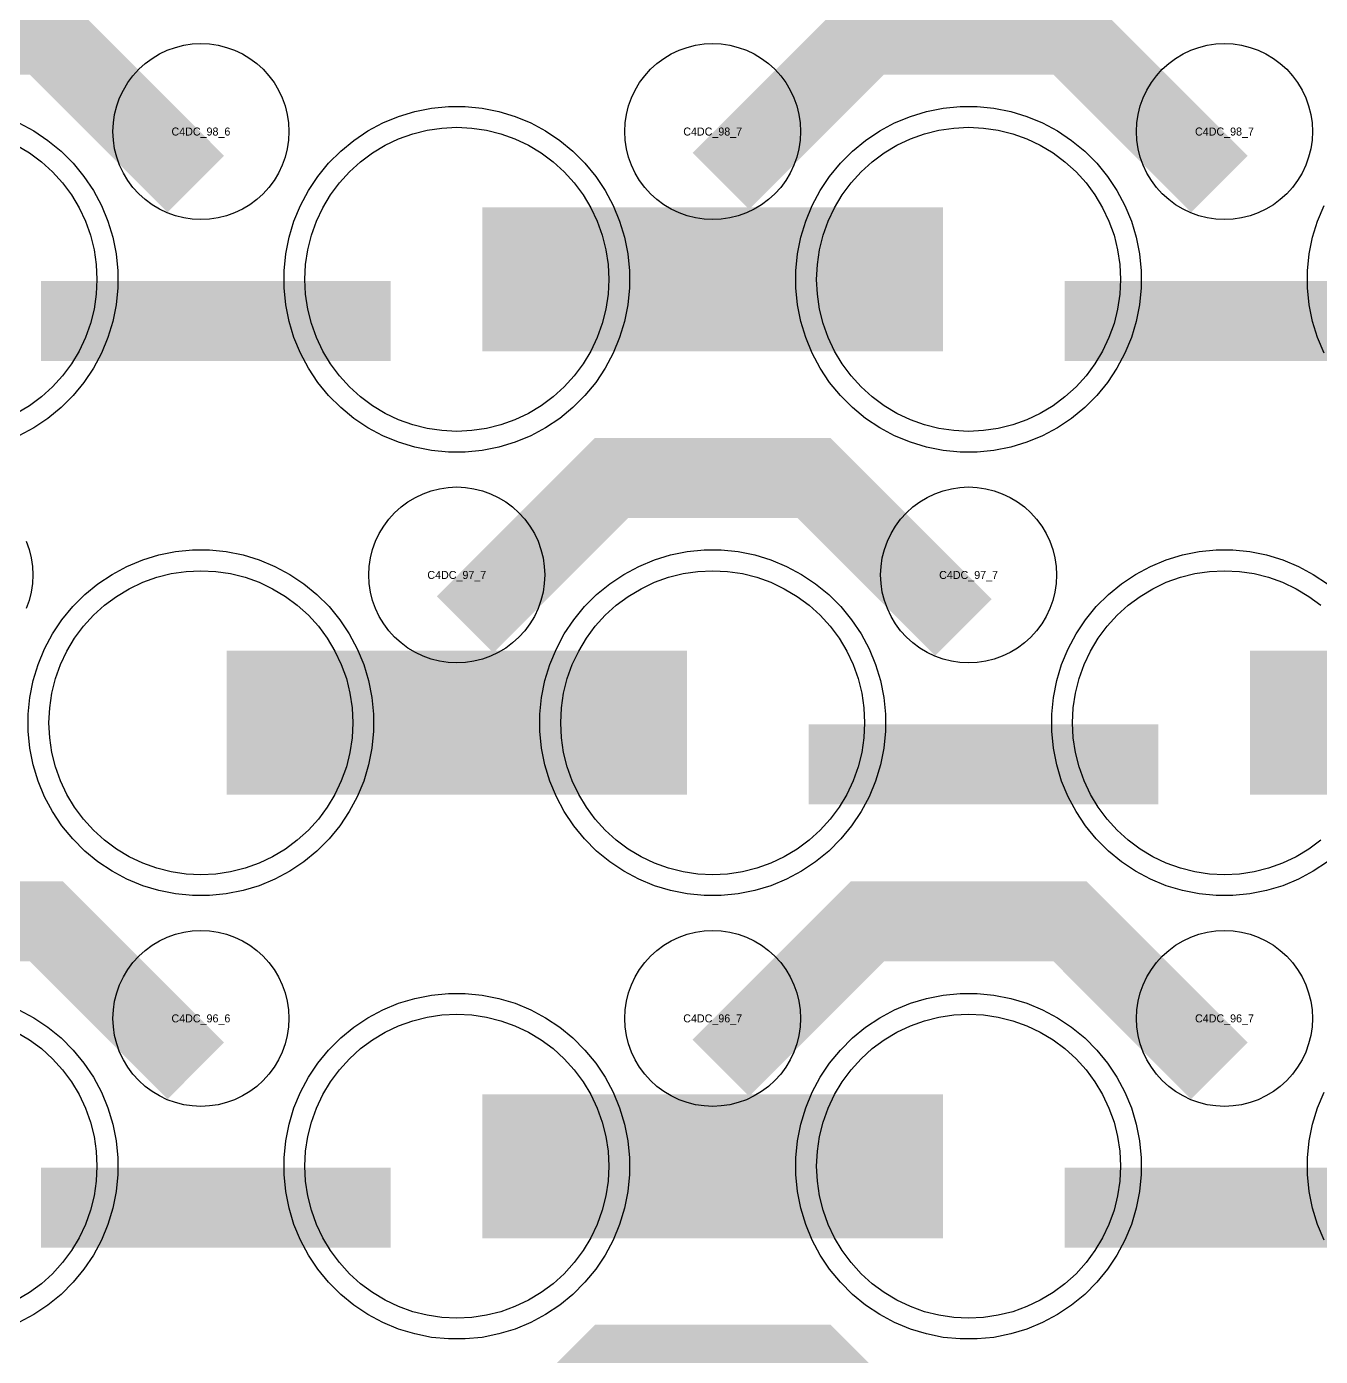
# Model space of a CAD drawing. Extents: x -11880 to 11880, y -14992 to 14992.
# Drawn here: x -9894.5 to -9490, y -1596.9 to -1181.3 of the extents above; entities that cross this region are included whole.
import ezdxf
from ezdxf.enums import TextEntityAlignment as Align

# ---------------------------------------------------------------- set-up
doc = ezdxf.new("R2010")
doc.units = 0
doc.header["$MEASUREMENT"] = 0
for name, color, linetype in [('GDS_775_DT_237', 138, 'CONTINUOUS'), ('RDL1_FS', 34, 'CONTINUOUS'), ('RDL_BS', 160, 'CONTINUOUS')]:
    doc.layers.add(name, color=color, linetype=linetype)

msp = doc.modelspace()

# ---------------------------------------------------------------- linework, layer by layer
at = {"layer": 'RDL1_FS'}
for points in [[(-9760, -1307.794), (-9764.657, -1307.565), (-9769.268, -1306.881), (-9773.791, -1305.749), (-9778.181, -1304.177), (-9782.395, -1302.185), (-9786.395, -1299.787), (-9790.14, -1297.009), (-9793.594, -1293.879), (-9796.724, -1290.425), (-9799.502, -1286.68), (-9801.9, -1282.68), (-9803.892, -1278.466), (-9805.464, -1274.076), (-9806.596, -1269.553), (-9807.28, -1264.942), (-9807.509, -1260.285), (-9807.28, -1255.628), (-9806.596, -1251.017), (-9805.464, -1246.494), (-9803.892, -1242.104), (-9801.9, -1237.89), (-9799.502, -1233.89), (-9796.724, -1230.145), (-9793.594, -1226.691), (-9790.14, -1223.561), (-9786.395, -1220.783), (-9782.395, -1218.385), (-9778.181, -1216.393), (-9773.791, -1214.821), (-9769.268, -1213.689), (-9764.657, -1213.005), (-9760, -1212.776), (-9755.343, -1213.005), (-9750.732, -1213.689), (-9746.209, -1214.821), (-9741.819, -1216.393), (-9737.605, -1218.385), (-9733.605, -1220.783), (-9729.86, -1223.561), (-9726.406, -1226.691), (-9723.276, -1230.145), (-9720.498, -1233.89), (-9718.1, -1237.89), (-9716.108, -1242.104), (-9714.536, -1246.494), (-9713.404, -1251.017), (-9712.72, -1255.628), (-9712.491, -1260.285), (-9712.72, -1264.942), (-9713.404, -1269.553), (-9714.536, -1274.076), (-9716.108, -1278.466), (-9718.1, -1282.68), (-9720.498, -1286.68), (-9723.276, -1290.425), (-9726.406, -1293.879), (-9729.86, -1297.009), (-9733.605, -1299.787), (-9737.605, -1302.185), (-9741.819, -1304.177), (-9746.209, -1305.749), (-9750.732, -1306.881), (-9755.343, -1307.565)], [(-9600, -1307.794), (-9604.657, -1307.565), (-9609.268, -1306.881), (-9613.791, -1305.749), (-9618.181, -1304.177), (-9622.395, -1302.185), (-9626.395, -1299.787), (-9630.14, -1297.009), (-9633.594, -1293.879), (-9636.724, -1290.425), (-9639.502, -1286.68), (-9641.9, -1282.68), (-9643.892, -1278.466), (-9645.464, -1274.076), (-9646.596, -1269.553), (-9647.28, -1264.942), (-9647.509, -1260.285), (-9647.28, -1255.628), (-9646.596, -1251.017), (-9645.464, -1246.494), (-9643.892, -1242.104), (-9641.9, -1237.89), (-9639.502, -1233.89), (-9636.724, -1230.145), (-9633.594, -1226.691), (-9630.14, -1223.561), (-9626.395, -1220.783), (-9622.395, -1218.385), (-9618.181, -1216.393), (-9613.791, -1214.821), (-9609.268, -1213.689), (-9604.657, -1213.005), (-9600, -1212.776), (-9595.343, -1213.005), (-9590.732, -1213.689), (-9586.209, -1214.821), (-9581.819, -1216.393), (-9577.605, -1218.385), (-9573.605, -1220.783), (-9569.86, -1223.561), (-9566.406, -1226.691), (-9563.276, -1230.145), (-9560.498, -1233.89), (-9558.1, -1237.89), (-9556.108, -1242.104), (-9554.536, -1246.494), (-9553.404, -1251.017), (-9552.72, -1255.628), (-9552.491, -1260.285), (-9552.72, -1264.942), (-9553.404, -1269.553), (-9554.536, -1274.076), (-9556.108, -1278.466), (-9558.1, -1282.68), (-9560.498, -1286.68), (-9563.276, -1290.425), (-9566.406, -1293.879), (-9569.86, -1297.009), (-9573.605, -1299.787), (-9577.605, -1302.185), (-9581.819, -1304.177), (-9586.209, -1305.749), (-9590.732, -1306.881), (-9595.343, -1307.565)], [(-9840, -1446.359), (-9844.657, -1446.13), (-9849.268, -1445.446), (-9853.791, -1444.314), (-9858.181, -1442.742), (-9862.395, -1440.75), (-9866.395, -1438.352), (-9870.14, -1435.574), (-9873.594, -1432.444), (-9876.724, -1428.99), (-9879.502, -1425.245), (-9881.9, -1421.245), (-9883.892, -1417.031), (-9885.464, -1412.641), (-9886.596, -1408.118), (-9887.28, -1403.507), (-9887.509, -1398.85), (-9887.28, -1394.193), (-9886.596, -1389.582), (-9885.464, -1385.059), (-9883.892, -1380.669), (-9881.9, -1376.455), (-9879.502, -1372.455), (-9876.724, -1368.71), (-9873.594, -1365.256), (-9870.14, -1362.126), (-9866.395, -1359.348), (-9862.395, -1356.95), (-9858.181, -1354.958), (-9853.791, -1353.386), (-9849.268, -1352.254), (-9844.657, -1351.57), (-9840, -1351.341), (-9835.343, -1351.57), (-9830.732, -1352.254), (-9826.209, -1353.386), (-9821.819, -1354.958), (-9817.605, -1356.95), (-9813.605, -1359.348), (-9809.86, -1362.126), (-9806.406, -1365.256), (-9803.276, -1368.71), (-9800.498, -1372.455), (-9798.1, -1376.455), (-9796.108, -1380.669), (-9794.536, -1385.059), (-9793.404, -1389.582), (-9792.72, -1394.193), (-9792.491, -1398.85), (-9792.72, -1403.507), (-9793.404, -1408.118), (-9794.536, -1412.641), (-9796.108, -1417.031), (-9798.1, -1421.245), (-9800.498, -1425.245), (-9803.276, -1428.99), (-9806.406, -1432.444), (-9809.86, -1435.574), (-9813.605, -1438.352), (-9817.605, -1440.75), (-9821.819, -1442.742), (-9826.209, -1444.314), (-9830.732, -1445.446), (-9835.343, -1446.13)], [(-9680, -1446.359), (-9684.657, -1446.13), (-9689.268, -1445.446), (-9693.791, -1444.314), (-9698.181, -1442.742), (-9702.395, -1440.75), (-9706.395, -1438.352), (-9710.14, -1435.574), (-9713.594, -1432.444), (-9716.724, -1428.99), (-9719.502, -1425.245), (-9721.9, -1421.245), (-9723.892, -1417.031), (-9725.464, -1412.641), (-9726.596, -1408.118), (-9727.28, -1403.507), (-9727.509, -1398.85), (-9727.28, -1394.193), (-9726.596, -1389.582), (-9725.464, -1385.059), (-9723.892, -1380.669), (-9721.9, -1376.455), (-9719.502, -1372.455), (-9716.724, -1368.71), (-9713.594, -1365.256), (-9710.14, -1362.126), (-9706.395, -1359.348), (-9702.395, -1356.95), (-9698.181, -1354.958), (-9693.791, -1353.386), (-9689.268, -1352.254), (-9684.657, -1351.57), (-9680, -1351.341), (-9675.343, -1351.57), (-9670.732, -1352.254), (-9666.209, -1353.386), (-9661.819, -1354.958), (-9657.605, -1356.95), (-9653.605, -1359.348), (-9649.86, -1362.126), (-9646.406, -1365.256), (-9643.276, -1368.71), (-9640.498, -1372.455), (-9638.1, -1376.455), (-9636.108, -1380.669), (-9634.536, -1385.059), (-9633.404, -1389.582), (-9632.72, -1394.193), (-9632.491, -1398.85), (-9632.72, -1403.507), (-9633.404, -1408.118), (-9634.536, -1412.641), (-9636.108, -1417.031), (-9638.1, -1421.245), (-9640.498, -1425.245), (-9643.276, -1428.99), (-9646.406, -1432.444), (-9649.86, -1435.574), (-9653.605, -1438.352), (-9657.605, -1440.75), (-9661.819, -1442.742), (-9666.209, -1444.314), (-9670.732, -1445.446), (-9675.343, -1446.13)], [(-9760, -1584.924), (-9764.657, -1584.695), (-9769.268, -1584.011), (-9773.791, -1582.879), (-9778.181, -1581.307), (-9782.395, -1579.315), (-9786.395, -1576.917), (-9790.14, -1574.139), (-9793.594, -1571.009), (-9796.724, -1567.555), (-9799.502, -1563.81), (-9801.9, -1559.81), (-9803.892, -1555.596), (-9805.464, -1551.206), (-9806.596, -1546.683), (-9807.28, -1542.072), (-9807.509, -1537.415), (-9807.28, -1532.758), (-9806.596, -1528.147), (-9805.464, -1523.624), (-9803.892, -1519.234), (-9801.9, -1515.02), (-9799.502, -1511.02), (-9796.724, -1507.275), (-9793.594, -1503.821), (-9790.14, -1500.691), (-9786.395, -1497.913), (-9782.395, -1495.515), (-9778.181, -1493.523), (-9773.791, -1491.951), (-9769.268, -1490.819), (-9764.657, -1490.135), (-9760, -1489.906), (-9755.343, -1490.135), (-9750.732, -1490.819), (-9746.209, -1491.951), (-9741.819, -1493.523), (-9737.605, -1495.515), (-9733.605, -1497.913), (-9729.86, -1500.691), (-9726.406, -1503.821), (-9723.276, -1507.275), (-9720.498, -1511.02), (-9718.1, -1515.02), (-9716.108, -1519.234), (-9714.536, -1523.624), (-9713.404, -1528.147), (-9712.72, -1532.758), (-9712.491, -1537.415), (-9712.72, -1542.072), (-9713.404, -1546.683), (-9714.536, -1551.206), (-9716.108, -1555.596), (-9718.1, -1559.81), (-9720.498, -1563.81), (-9723.276, -1567.555), (-9726.406, -1571.009), (-9729.86, -1574.139), (-9733.605, -1576.917), (-9737.605, -1579.315), (-9741.819, -1581.307), (-9746.209, -1582.879), (-9750.732, -1584.011), (-9755.343, -1584.695)], [(-9600, -1584.924), (-9604.657, -1584.695), (-9609.268, -1584.011), (-9613.791, -1582.879), (-9618.181, -1581.307), (-9622.395, -1579.315), (-9626.395, -1576.917), (-9630.14, -1574.139), (-9633.594, -1571.009), (-9636.724, -1567.555), (-9639.502, -1563.81), (-9641.9, -1559.81), (-9643.892, -1555.596), (-9645.464, -1551.206), (-9646.596, -1546.683), (-9647.28, -1542.072), (-9647.509, -1537.415), (-9647.28, -1532.758), (-9646.596, -1528.147), (-9645.464, -1523.624), (-9643.892, -1519.234), (-9641.9, -1515.02), (-9639.502, -1511.02), (-9636.724, -1507.275), (-9633.594, -1503.821), (-9630.14, -1500.691), (-9626.395, -1497.913), (-9622.395, -1495.515), (-9618.181, -1493.523), (-9613.791, -1491.951), (-9609.268, -1490.819), (-9604.657, -1490.135), (-9600, -1489.906), (-9595.343, -1490.135), (-9590.732, -1490.819), (-9586.209, -1491.951), (-9581.819, -1493.523), (-9577.605, -1495.515), (-9573.605, -1497.913), (-9569.86, -1500.691), (-9566.406, -1503.821), (-9563.276, -1507.275), (-9560.498, -1511.02), (-9558.1, -1515.02), (-9556.108, -1519.234), (-9554.536, -1523.624), (-9553.404, -1528.147), (-9552.72, -1532.758), (-9552.491, -1537.415), (-9552.72, -1542.072), (-9553.404, -1546.683), (-9554.536, -1551.206), (-9556.108, -1555.596), (-9558.1, -1559.81), (-9560.498, -1563.81), (-9563.276, -1567.555), (-9566.406, -1571.009), (-9569.86, -1574.139), (-9573.605, -1576.917), (-9577.605, -1579.315), (-9581.819, -1581.307), (-9586.209, -1582.879), (-9590.732, -1584.011), (-9595.343, -1584.695)]]:
    msp.add_lwpolyline(points, close=True, dxfattribs=at)
for points in [[(-9897.605, -1218.385), (-9893.605, -1220.783), (-9889.86, -1223.561), (-9886.406, -1226.691), (-9883.276, -1230.145), (-9880.498, -1233.89), (-9878.1, -1237.89), (-9876.108, -1242.104), (-9874.536, -1246.494), (-9873.404, -1251.017), (-9872.72, -1255.628), (-9872.491, -1260.285), (-9872.72, -1264.942), (-9873.404, -1269.553), (-9874.536, -1274.076), (-9876.108, -1278.466), (-9878.1, -1282.68), (-9880.498, -1286.68), (-9883.276, -1290.425), (-9886.406, -1293.879), (-9889.86, -1297.009), (-9893.605, -1299.787), (-9897.605, -1302.185)], [(-9489.86, -1435.574), (-9493.605, -1438.352), (-9497.605, -1440.75), (-9501.819, -1442.742), (-9506.209, -1444.314), (-9510.732, -1445.446), (-9515.343, -1446.13), (-9520, -1446.359), (-9524.657, -1446.13), (-9529.268, -1445.446), (-9533.791, -1444.314), (-9538.181, -1442.742), (-9542.395, -1440.75), (-9546.395, -1438.352), (-9550.14, -1435.574), (-9553.594, -1432.444), (-9556.724, -1428.99), (-9559.502, -1425.245), (-9561.9, -1421.245), (-9563.892, -1417.031), (-9565.464, -1412.641), (-9566.596, -1408.118), (-9567.28, -1403.507), (-9567.509, -1398.85), (-9567.28, -1394.193), (-9566.596, -1389.582), (-9565.464, -1385.059), (-9563.892, -1380.669), (-9561.9, -1376.455), (-9559.502, -1372.455), (-9556.724, -1368.71), (-9553.594, -1365.256), (-9550.14, -1362.126), (-9546.395, -1359.348), (-9542.395, -1356.95), (-9538.181, -1354.958), (-9533.791, -1353.386), (-9529.268, -1352.254), (-9524.657, -1351.57), (-9520, -1351.341), (-9515.343, -1351.57), (-9510.732, -1352.254), (-9506.209, -1353.386), (-9501.819, -1354.958), (-9497.605, -1356.95), (-9493.605, -1359.348), (-9489.86, -1362.126)], [(-9897.605, -1495.515), (-9893.605, -1497.913), (-9889.86, -1500.691), (-9886.406, -1503.821), (-9883.276, -1507.275), (-9880.498, -1511.02), (-9878.1, -1515.02), (-9876.108, -1519.234), (-9874.536, -1523.624), (-9873.404, -1528.147), (-9872.72, -1532.758), (-9872.491, -1537.415), (-9872.72, -1542.072), (-9873.404, -1546.683), (-9874.536, -1551.206), (-9876.108, -1555.596), (-9878.1, -1559.81), (-9880.498, -1563.81), (-9883.276, -1567.555), (-9886.406, -1571.009), (-9889.86, -1574.139), (-9893.605, -1576.917), (-9897.605, -1579.315)]]:
    msp.add_lwpolyline(points, dxfattribs=at)
for points in [[(-9751.998, -1260.285, 45, 45, 0), (-9679.998, -1260.285, 45, 45, 0)], [(-9679.998, -1260.285, 45, 45, 0), (-9607.998, -1260.285, 45, 45, 0)], [(-9831.998, -1398.85, 45, 45, 0), (-9759.998, -1398.85, 45, 45, 0)], [(-9759.998, -1398.85, 45, 45, 0), (-9687.998, -1398.85, 45, 45, 0)], [(-9511.998, -1398.85, 45, 45, 0), (-9439.998, -1398.85, 45, 45, 0)], [(-9751.998, -1537.415, 45, 45, 0), (-9679.998, -1537.415, 45, 45, 0)], [(-9679.998, -1537.415, 45, 45, 0), (-9607.998, -1537.415, 45, 45, 0)]]:
    msp.add_lwpolyline(points, format="xyseb", dxfattribs=at)
at = {"layer": 'RDL_BS'}
for points in [[(-9841.599, -1230.498, 25, 25, 0), (-9888.313, -1183.784, 25, 25, 0), (-9918.071, -1183.784, 25, 25, 0)], [(-9677.438, -1229.599, 25, 25, 0), (-9631.623, -1183.784, 25, 25, 0), (-9598.07, -1183.784, 25, 25, 0)], [(-9521.599, -1230.498, 25, 25, 0), (-9568.313, -1183.784, 25, 25, 0), (-9598.071, -1183.784, 25, 25, 0)], [(-9889.984, -1273.298, 25, 25, 0), (-9780.719, -1273.298, 25, 25, 0)], [(-9569.984, -1273.298, 25, 25, 0), (-9460.719, -1273.298, 25, 25, 0)], [(-9757.438, -1368.164, 25, 25, 0), (-9711.623, -1322.349, 25, 25, 0), (-9678.07, -1322.349, 25, 25, 0)], [(-9601.599, -1369.063, 25, 25, 0), (-9648.313, -1322.349, 25, 25, 0), (-9678.071, -1322.349, 25, 25, 0)], [(-9649.984, -1411.863, 25, 25, 0), (-9540.719, -1411.863, 25, 25, 0)], [(-9841.599, -1507.628, 25, 25, 0), (-9888.313, -1460.914, 25, 25, 0), (-9918.071, -1460.914, 25, 25, 0)], [(-9677.438, -1506.729, 25, 25, 0), (-9631.623, -1460.914, 25, 25, 0), (-9598.07, -1460.914, 25, 25, 0)], [(-9521.599, -1507.628, 25, 25, 0), (-9568.313, -1460.914, 25, 25, 0), (-9598.071, -1460.914, 25, 25, 0)], [(-9889.984, -1550.428, 25, 25, 0), (-9780.719, -1550.428, 25, 25, 0)], [(-9569.984, -1550.428, 25, 25, 0), (-9460.719, -1550.428, 25, 25, 0)], [(-9757.438, -1645.294, 25, 25, 0), (-9711.623, -1599.479, 25, 25, 0), (-9678.07, -1599.479, 25, 25, 0)], [(-9601.599, -1646.193, 25, 25, 0), (-9648.313, -1599.479, 25, 25, 0), (-9678.071, -1599.479, 25, 25, 0)]]:
    msp.add_lwpolyline(points, format="xyseb", dxfattribs=at)
for points in [[(-9840, -1241.591), (-9842.693, -1241.459), (-9845.365, -1241.063), (-9847.984, -1240.406), (-9850.519, -1239.499), (-9852.956, -1238.347), (-9855.28, -1236.954), (-9857.443, -1235.351), (-9859.442, -1233.539), (-9861.254, -1231.54), (-9862.857, -1229.377), (-9864.25, -1227.053), (-9865.402, -1224.616), (-9866.309, -1222.081), (-9866.966, -1219.462), (-9867.362, -1216.79), (-9867.494, -1214.097), (-9867.362, -1211.404), (-9866.966, -1208.732), (-9866.309, -1206.113), (-9865.402, -1203.578), (-9864.25, -1201.141), (-9862.857, -1198.817), (-9861.254, -1196.654), (-9859.442, -1194.655), (-9857.443, -1192.843), (-9855.28, -1191.24), (-9852.956, -1189.847), (-9850.519, -1188.695), (-9847.984, -1187.788), (-9845.365, -1187.131), (-9842.693, -1186.735), (-9840, -1186.603), (-9837.307, -1186.735), (-9834.635, -1187.131), (-9832.016, -1187.788), (-9829.481, -1188.695), (-9827.044, -1189.847), (-9824.72, -1191.24), (-9822.557, -1192.843), (-9820.558, -1194.655), (-9818.746, -1196.654), (-9817.143, -1198.817), (-9815.75, -1201.141), (-9814.598, -1203.578), (-9813.691, -1206.113), (-9813.034, -1208.732), (-9812.638, -1211.404), (-9812.506, -1214.097), (-9812.638, -1216.79), (-9813.034, -1219.462), (-9813.691, -1222.081), (-9814.598, -1224.616), (-9815.75, -1227.053), (-9817.143, -1229.377), (-9818.746, -1231.54), (-9820.558, -1233.539), (-9822.557, -1235.351), (-9824.72, -1236.954), (-9827.044, -1238.347), (-9829.481, -1239.499), (-9832.016, -1240.406), (-9834.635, -1241.063), (-9837.307, -1241.459)], [(-9680, -1241.591), (-9682.693, -1241.459), (-9685.365, -1241.063), (-9687.984, -1240.406), (-9690.519, -1239.499), (-9692.956, -1238.347), (-9695.28, -1236.954), (-9697.443, -1235.351), (-9699.442, -1233.539), (-9701.254, -1231.54), (-9702.857, -1229.377), (-9704.25, -1227.053), (-9705.402, -1224.616), (-9706.309, -1222.081), (-9706.966, -1219.462), (-9707.362, -1216.79), (-9707.494, -1214.097), (-9707.362, -1211.404), (-9706.966, -1208.732), (-9706.309, -1206.113), (-9705.402, -1203.578), (-9704.25, -1201.141), (-9702.857, -1198.817), (-9701.254, -1196.654), (-9699.442, -1194.655), (-9697.443, -1192.843), (-9695.28, -1191.24), (-9692.956, -1189.847), (-9690.519, -1188.695), (-9687.984, -1187.788), (-9685.365, -1187.131), (-9682.693, -1186.735), (-9680, -1186.603), (-9677.307, -1186.735), (-9674.635, -1187.131), (-9672.016, -1187.788), (-9669.481, -1188.695), (-9667.044, -1189.847), (-9664.72, -1191.24), (-9662.557, -1192.843), (-9660.558, -1194.655), (-9658.746, -1196.654), (-9657.143, -1198.817), (-9655.75, -1201.141), (-9654.598, -1203.578), (-9653.691, -1206.113), (-9653.034, -1208.732), (-9652.638, -1211.404), (-9652.506, -1214.097), (-9652.638, -1216.79), (-9653.034, -1219.462), (-9653.691, -1222.081), (-9654.598, -1224.616), (-9655.75, -1227.053), (-9657.143, -1229.377), (-9658.746, -1231.54), (-9660.558, -1233.539), (-9662.557, -1235.351), (-9664.72, -1236.954), (-9667.044, -1238.347), (-9669.481, -1239.499), (-9672.016, -1240.406), (-9674.635, -1241.063), (-9677.307, -1241.459)], [(-9520, -1241.591), (-9522.693, -1241.459), (-9525.365, -1241.063), (-9527.984, -1240.406), (-9530.519, -1239.499), (-9532.956, -1238.347), (-9535.28, -1236.954), (-9537.443, -1235.351), (-9539.442, -1233.539), (-9541.254, -1231.54), (-9542.857, -1229.377), (-9544.25, -1227.053), (-9545.402, -1224.616), (-9546.309, -1222.081), (-9546.966, -1219.462), (-9547.362, -1216.79), (-9547.494, -1214.097), (-9547.362, -1211.404), (-9546.966, -1208.732), (-9546.309, -1206.113), (-9545.402, -1203.578), (-9544.25, -1201.141), (-9542.857, -1198.817), (-9541.254, -1196.654), (-9539.442, -1194.655), (-9537.443, -1192.843), (-9535.28, -1191.24), (-9532.956, -1189.847), (-9530.519, -1188.695), (-9527.984, -1187.788), (-9525.365, -1187.131), (-9522.693, -1186.735), (-9520, -1186.603), (-9517.307, -1186.735), (-9514.635, -1187.131), (-9512.016, -1187.788), (-9509.481, -1188.695), (-9507.044, -1189.847), (-9504.72, -1191.24), (-9502.557, -1192.843), (-9500.558, -1194.655), (-9498.746, -1196.654), (-9497.143, -1198.817), (-9495.75, -1201.141), (-9494.598, -1203.578), (-9493.691, -1206.113), (-9493.034, -1208.732), (-9492.638, -1211.404), (-9492.506, -1214.097), (-9492.638, -1216.79), (-9493.034, -1219.462), (-9493.691, -1222.081), (-9494.598, -1224.616), (-9495.75, -1227.053), (-9497.143, -1229.377), (-9498.746, -1231.54), (-9500.558, -1233.539), (-9502.557, -1235.351), (-9504.72, -1236.954), (-9507.044, -1238.347), (-9509.481, -1239.499), (-9512.016, -1240.406), (-9514.635, -1241.063), (-9517.307, -1241.459)], [(-9762.644, -1314.285), (-9767.938, -1313.768), (-9773.165, -1312.722), (-9778.205, -1311.191), (-9783.115, -1309.16), (-9787.777, -1306.668), (-9792.191, -1303.721), (-9796.292, -1300.359), (-9800.074, -1296.577), (-9803.436, -1292.476), (-9806.383, -1288.062), (-9808.875, -1283.4), (-9810.906, -1278.49), (-9812.437, -1273.45), (-9813.483, -1268.223), (-9814, -1262.929), (-9814, -1257.641), (-9813.483, -1252.347), (-9812.437, -1247.12), (-9810.906, -1242.08), (-9808.875, -1237.17), (-9806.383, -1232.508), (-9803.436, -1228.094), (-9800.074, -1223.993), (-9796.292, -1220.211), (-9792.191, -1216.849), (-9787.777, -1213.902), (-9783.115, -1211.41), (-9778.205, -1209.379), (-9773.165, -1207.848), (-9767.938, -1206.802), (-9762.644, -1206.285), (-9757.356, -1206.285), (-9752.062, -1206.802), (-9746.835, -1207.848), (-9741.795, -1209.379), (-9736.885, -1211.41), (-9732.223, -1213.902), (-9727.809, -1216.849), (-9723.708, -1220.211), (-9719.926, -1223.993), (-9716.564, -1228.094), (-9713.617, -1232.508), (-9711.125, -1237.17), (-9709.094, -1242.08), (-9707.563, -1247.12), (-9706.517, -1252.347), (-9706, -1257.641), (-9706, -1262.929), (-9706.517, -1268.223), (-9707.563, -1273.45), (-9709.094, -1278.49), (-9711.125, -1283.4), (-9713.617, -1288.062), (-9716.564, -1292.476), (-9719.926, -1296.577), (-9723.708, -1300.359), (-9727.809, -1303.721), (-9732.223, -1306.668), (-9736.885, -1309.16), (-9741.795, -1311.191), (-9746.835, -1312.722), (-9752.062, -1313.768), (-9757.356, -1314.285)], [(-9602.644, -1314.285), (-9607.938, -1313.768), (-9613.165, -1312.722), (-9618.205, -1311.191), (-9623.115, -1309.16), (-9627.777, -1306.668), (-9632.191, -1303.721), (-9636.292, -1300.359), (-9640.074, -1296.577), (-9643.436, -1292.476), (-9646.383, -1288.062), (-9648.875, -1283.4), (-9650.906, -1278.49), (-9652.437, -1273.45), (-9653.483, -1268.223), (-9654, -1262.929), (-9654, -1257.641), (-9653.483, -1252.347), (-9652.437, -1247.12), (-9650.906, -1242.08), (-9648.875, -1237.17), (-9646.383, -1232.508), (-9643.436, -1228.094), (-9640.074, -1223.993), (-9636.292, -1220.211), (-9632.191, -1216.849), (-9627.777, -1213.902), (-9623.115, -1211.41), (-9618.205, -1209.379), (-9613.165, -1207.848), (-9607.938, -1206.802), (-9602.644, -1206.285), (-9597.356, -1206.285), (-9592.062, -1206.802), (-9586.835, -1207.848), (-9581.795, -1209.379), (-9576.885, -1211.41), (-9572.223, -1213.902), (-9567.809, -1216.849), (-9563.708, -1220.211), (-9559.926, -1223.993), (-9556.564, -1228.094), (-9553.617, -1232.508), (-9551.125, -1237.17), (-9549.094, -1242.08), (-9547.563, -1247.12), (-9546.517, -1252.347), (-9546, -1257.641), (-9546, -1262.929), (-9546.517, -1268.223), (-9547.563, -1273.45), (-9549.094, -1278.49), (-9551.125, -1283.4), (-9553.617, -1288.062), (-9556.564, -1292.476), (-9559.926, -1296.577), (-9563.708, -1300.359), (-9567.809, -1303.721), (-9572.223, -1306.668), (-9576.885, -1309.16), (-9581.795, -1311.191), (-9586.835, -1312.722), (-9592.062, -1313.768), (-9597.356, -1314.285)], [(-9760, -1380.156), (-9762.693, -1380.024), (-9765.365, -1379.628), (-9767.984, -1378.971), (-9770.519, -1378.064), (-9772.956, -1376.912), (-9775.28, -1375.519), (-9777.443, -1373.916), (-9779.442, -1372.104), (-9781.254, -1370.105), (-9782.857, -1367.942), (-9784.25, -1365.618), (-9785.402, -1363.181), (-9786.309, -1360.646), (-9786.966, -1358.027), (-9787.362, -1355.355), (-9787.494, -1352.662), (-9787.362, -1349.969), (-9786.966, -1347.297), (-9786.309, -1344.678), (-9785.402, -1342.143), (-9784.25, -1339.706), (-9782.857, -1337.382), (-9781.254, -1335.219), (-9779.442, -1333.22), (-9777.443, -1331.408), (-9775.28, -1329.805), (-9772.956, -1328.412), (-9770.519, -1327.26), (-9767.984, -1326.353), (-9765.365, -1325.696), (-9762.693, -1325.3), (-9760, -1325.168), (-9757.307, -1325.3), (-9754.635, -1325.696), (-9752.016, -1326.353), (-9749.481, -1327.26), (-9747.044, -1328.412), (-9744.72, -1329.805), (-9742.557, -1331.408), (-9740.558, -1333.22), (-9738.746, -1335.219), (-9737.143, -1337.382), (-9735.75, -1339.706), (-9734.598, -1342.143), (-9733.691, -1344.678), (-9733.034, -1347.297), (-9732.638, -1349.969), (-9732.506, -1352.662), (-9732.638, -1355.355), (-9733.034, -1358.027), (-9733.691, -1360.646), (-9734.598, -1363.181), (-9735.75, -1365.618), (-9737.143, -1367.942), (-9738.746, -1370.105), (-9740.558, -1372.104), (-9742.557, -1373.916), (-9744.72, -1375.519), (-9747.044, -1376.912), (-9749.481, -1378.064), (-9752.016, -1378.971), (-9754.635, -1379.628), (-9757.307, -1380.024)], [(-9600, -1380.156), (-9602.693, -1380.024), (-9605.365, -1379.628), (-9607.984, -1378.971), (-9610.519, -1378.064), (-9612.956, -1376.912), (-9615.28, -1375.519), (-9617.443, -1373.916), (-9619.442, -1372.104), (-9621.254, -1370.105), (-9622.857, -1367.942), (-9624.25, -1365.618), (-9625.402, -1363.181), (-9626.309, -1360.646), (-9626.966, -1358.027), (-9627.362, -1355.355), (-9627.494, -1352.662), (-9627.362, -1349.969), (-9626.966, -1347.297), (-9626.309, -1344.678), (-9625.402, -1342.143), (-9624.25, -1339.706), (-9622.857, -1337.382), (-9621.254, -1335.219), (-9619.442, -1333.22), (-9617.443, -1331.408), (-9615.28, -1329.805), (-9612.956, -1328.412), (-9610.519, -1327.26), (-9607.984, -1326.353), (-9605.365, -1325.696), (-9602.693, -1325.3), (-9600, -1325.168), (-9597.307, -1325.3), (-9594.635, -1325.696), (-9592.016, -1326.353), (-9589.481, -1327.26), (-9587.044, -1328.412), (-9584.72, -1329.805), (-9582.557, -1331.408), (-9580.558, -1333.22), (-9578.746, -1335.219), (-9577.143, -1337.382), (-9575.75, -1339.706), (-9574.598, -1342.143), (-9573.691, -1344.678), (-9573.034, -1347.297), (-9572.638, -1349.969), (-9572.506, -1352.662), (-9572.638, -1355.355), (-9573.034, -1358.027), (-9573.691, -1360.646), (-9574.598, -1363.181), (-9575.75, -1365.618), (-9577.143, -1367.942), (-9578.746, -1370.105), (-9580.558, -1372.104), (-9582.557, -1373.916), (-9584.72, -1375.519), (-9587.044, -1376.912), (-9589.481, -1378.064), (-9592.016, -1378.971), (-9594.635, -1379.628), (-9597.307, -1380.024)], [(-9842.644, -1452.85), (-9847.938, -1452.333), (-9853.165, -1451.287), (-9858.205, -1449.756), (-9863.115, -1447.725), (-9867.777, -1445.233), (-9872.191, -1442.286), (-9876.292, -1438.924), (-9880.074, -1435.142), (-9883.436, -1431.041), (-9886.383, -1426.627), (-9888.875, -1421.965), (-9890.906, -1417.055), (-9892.437, -1412.015), (-9893.483, -1406.788), (-9894, -1401.494), (-9894, -1396.206), (-9893.483, -1390.912), (-9892.437, -1385.685), (-9890.906, -1380.645), (-9888.875, -1375.735), (-9886.383, -1371.073), (-9883.436, -1366.659), (-9880.074, -1362.558), (-9876.292, -1358.776), (-9872.191, -1355.414), (-9867.777, -1352.467), (-9863.115, -1349.975), (-9858.205, -1347.944), (-9853.165, -1346.413), (-9847.938, -1345.367), (-9842.644, -1344.85), (-9837.356, -1344.85), (-9832.062, -1345.367), (-9826.835, -1346.413), (-9821.795, -1347.944), (-9816.885, -1349.975), (-9812.223, -1352.467), (-9807.809, -1355.414), (-9803.708, -1358.776), (-9799.926, -1362.558), (-9796.564, -1366.659), (-9793.617, -1371.073), (-9791.125, -1375.735), (-9789.094, -1380.645), (-9787.563, -1385.685), (-9786.517, -1390.912), (-9786, -1396.206), (-9786, -1401.494), (-9786.517, -1406.788), (-9787.563, -1412.015), (-9789.094, -1417.055), (-9791.125, -1421.965), (-9793.617, -1426.627), (-9796.564, -1431.041), (-9799.926, -1435.142), (-9803.708, -1438.924), (-9807.809, -1442.286), (-9812.223, -1445.233), (-9816.885, -1447.725), (-9821.795, -1449.756), (-9826.835, -1451.287), (-9832.062, -1452.333), (-9837.356, -1452.85)], [(-9682.644, -1452.85), (-9687.938, -1452.333), (-9693.165, -1451.287), (-9698.205, -1449.756), (-9703.115, -1447.725), (-9707.777, -1445.233), (-9712.191, -1442.286), (-9716.292, -1438.924), (-9720.074, -1435.142), (-9723.436, -1431.041), (-9726.383, -1426.627), (-9728.875, -1421.965), (-9730.906, -1417.055), (-9732.437, -1412.015), (-9733.483, -1406.788), (-9734, -1401.494), (-9734, -1396.206), (-9733.483, -1390.912), (-9732.437, -1385.685), (-9730.906, -1380.645), (-9728.875, -1375.735), (-9726.383, -1371.073), (-9723.436, -1366.659), (-9720.074, -1362.558), (-9716.292, -1358.776), (-9712.191, -1355.414), (-9707.777, -1352.467), (-9703.115, -1349.975), (-9698.205, -1347.944), (-9693.165, -1346.413), (-9687.938, -1345.367), (-9682.644, -1344.85), (-9677.356, -1344.85), (-9672.062, -1345.367), (-9666.835, -1346.413), (-9661.795, -1347.944), (-9656.885, -1349.975), (-9652.223, -1352.467), (-9647.809, -1355.414), (-9643.708, -1358.776), (-9639.926, -1362.558), (-9636.564, -1366.659), (-9633.617, -1371.073), (-9631.125, -1375.735), (-9629.094, -1380.645), (-9627.563, -1385.685), (-9626.517, -1390.912), (-9626, -1396.206), (-9626, -1401.494), (-9626.517, -1406.788), (-9627.563, -1412.015), (-9629.094, -1417.055), (-9631.125, -1421.965), (-9633.617, -1426.627), (-9636.564, -1431.041), (-9639.926, -1435.142), (-9643.708, -1438.924), (-9647.809, -1442.286), (-9652.223, -1445.233), (-9656.885, -1447.725), (-9661.795, -1449.756), (-9666.835, -1451.287), (-9672.062, -1452.333), (-9677.356, -1452.85)], [(-9840, -1518.721), (-9842.693, -1518.589), (-9845.365, -1518.193), (-9847.984, -1517.536), (-9850.519, -1516.629), (-9852.956, -1515.477), (-9855.28, -1514.084), (-9857.443, -1512.481), (-9859.442, -1510.669), (-9861.254, -1508.67), (-9862.857, -1506.507), (-9864.25, -1504.183), (-9865.402, -1501.746), (-9866.309, -1499.211), (-9866.966, -1496.592), (-9867.362, -1493.92), (-9867.494, -1491.227), (-9867.362, -1488.534), (-9866.966, -1485.862), (-9866.309, -1483.243), (-9865.402, -1480.708), (-9864.25, -1478.271), (-9862.857, -1475.947), (-9861.254, -1473.784), (-9859.442, -1471.785), (-9857.443, -1469.973), (-9855.28, -1468.37), (-9852.956, -1466.977), (-9850.519, -1465.825), (-9847.984, -1464.918), (-9845.365, -1464.261), (-9842.693, -1463.865), (-9840, -1463.733), (-9837.307, -1463.865), (-9834.635, -1464.261), (-9832.016, -1464.918), (-9829.481, -1465.825), (-9827.044, -1466.977), (-9824.72, -1468.37), (-9822.557, -1469.973), (-9820.558, -1471.785), (-9818.746, -1473.784), (-9817.143, -1475.947), (-9815.75, -1478.271), (-9814.598, -1480.708), (-9813.691, -1483.243), (-9813.034, -1485.862), (-9812.638, -1488.534), (-9812.506, -1491.227), (-9812.638, -1493.92), (-9813.034, -1496.592), (-9813.691, -1499.211), (-9814.598, -1501.746), (-9815.75, -1504.183), (-9817.143, -1506.507), (-9818.746, -1508.67), (-9820.558, -1510.669), (-9822.557, -1512.481), (-9824.72, -1514.084), (-9827.044, -1515.477), (-9829.481, -1516.629), (-9832.016, -1517.536), (-9834.635, -1518.193), (-9837.307, -1518.589)], [(-9680, -1518.721), (-9682.693, -1518.589), (-9685.365, -1518.193), (-9687.984, -1517.536), (-9690.519, -1516.629), (-9692.956, -1515.477), (-9695.28, -1514.084), (-9697.443, -1512.481), (-9699.442, -1510.669), (-9701.254, -1508.67), (-9702.857, -1506.507), (-9704.25, -1504.183), (-9705.402, -1501.746), (-9706.309, -1499.211), (-9706.966, -1496.592), (-9707.362, -1493.92), (-9707.494, -1491.227), (-9707.362, -1488.534), (-9706.966, -1485.862), (-9706.309, -1483.243), (-9705.402, -1480.708), (-9704.25, -1478.271), (-9702.857, -1475.947), (-9701.254, -1473.784), (-9699.442, -1471.785), (-9697.443, -1469.973), (-9695.28, -1468.37), (-9692.956, -1466.977), (-9690.519, -1465.825), (-9687.984, -1464.918), (-9685.365, -1464.261), (-9682.693, -1463.865), (-9680, -1463.733), (-9677.307, -1463.865), (-9674.635, -1464.261), (-9672.016, -1464.918), (-9669.481, -1465.825), (-9667.044, -1466.977), (-9664.72, -1468.37), (-9662.557, -1469.973), (-9660.558, -1471.785), (-9658.746, -1473.784), (-9657.143, -1475.947), (-9655.75, -1478.271), (-9654.598, -1480.708), (-9653.691, -1483.243), (-9653.034, -1485.862), (-9652.638, -1488.534), (-9652.506, -1491.227), (-9652.638, -1493.92), (-9653.034, -1496.592), (-9653.691, -1499.211), (-9654.598, -1501.746), (-9655.75, -1504.183), (-9657.143, -1506.507), (-9658.746, -1508.67), (-9660.558, -1510.669), (-9662.557, -1512.481), (-9664.72, -1514.084), (-9667.044, -1515.477), (-9669.481, -1516.629), (-9672.016, -1517.536), (-9674.635, -1518.193), (-9677.307, -1518.589)], [(-9520, -1518.721), (-9522.693, -1518.589), (-9525.365, -1518.193), (-9527.984, -1517.536), (-9530.519, -1516.629), (-9532.956, -1515.477), (-9535.28, -1514.084), (-9537.443, -1512.481), (-9539.442, -1510.669), (-9541.254, -1508.67), (-9542.857, -1506.507), (-9544.25, -1504.183), (-9545.402, -1501.746), (-9546.309, -1499.211), (-9546.966, -1496.592), (-9547.362, -1493.92), (-9547.494, -1491.227), (-9547.362, -1488.534), (-9546.966, -1485.862), (-9546.309, -1483.243), (-9545.402, -1480.708), (-9544.25, -1478.271), (-9542.857, -1475.947), (-9541.254, -1473.784), (-9539.442, -1471.785), (-9537.443, -1469.973), (-9535.28, -1468.37), (-9532.956, -1466.977), (-9530.519, -1465.825), (-9527.984, -1464.918), (-9525.365, -1464.261), (-9522.693, -1463.865), (-9520, -1463.733), (-9517.307, -1463.865), (-9514.635, -1464.261), (-9512.016, -1464.918), (-9509.481, -1465.825), (-9507.044, -1466.977), (-9504.72, -1468.37), (-9502.557, -1469.973), (-9500.558, -1471.785), (-9498.746, -1473.784), (-9497.143, -1475.947), (-9495.75, -1478.271), (-9494.598, -1480.708), (-9493.691, -1483.243), (-9493.034, -1485.862), (-9492.638, -1488.534), (-9492.506, -1491.227), (-9492.638, -1493.92), (-9493.034, -1496.592), (-9493.691, -1499.211), (-9494.598, -1501.746), (-9495.75, -1504.183), (-9497.143, -1506.507), (-9498.746, -1508.67), (-9500.558, -1510.669), (-9502.557, -1512.481), (-9504.72, -1514.084), (-9507.044, -1515.477), (-9509.481, -1516.629), (-9512.016, -1517.536), (-9514.635, -1518.193), (-9517.307, -1518.589)], [(-9762.644, -1591.415), (-9767.938, -1590.898), (-9773.165, -1589.852), (-9778.205, -1588.321), (-9783.115, -1586.29), (-9787.777, -1583.798), (-9792.191, -1580.851), (-9796.292, -1577.489), (-9800.074, -1573.707), (-9803.436, -1569.606), (-9806.383, -1565.192), (-9808.875, -1560.53), (-9810.906, -1555.62), (-9812.437, -1550.58), (-9813.483, -1545.353), (-9814, -1540.059), (-9814, -1534.771), (-9813.483, -1529.477), (-9812.437, -1524.25), (-9810.906, -1519.21), (-9808.875, -1514.3), (-9806.383, -1509.638), (-9803.436, -1505.224), (-9800.074, -1501.123), (-9796.292, -1497.341), (-9792.191, -1493.979), (-9787.777, -1491.032), (-9783.115, -1488.54), (-9778.205, -1486.509), (-9773.165, -1484.978), (-9767.938, -1483.932), (-9762.644, -1483.415), (-9757.356, -1483.415), (-9752.062, -1483.932), (-9746.835, -1484.978), (-9741.795, -1486.509), (-9736.885, -1488.54), (-9732.223, -1491.032), (-9727.809, -1493.979), (-9723.708, -1497.341), (-9719.926, -1501.123), (-9716.564, -1505.224), (-9713.617, -1509.638), (-9711.125, -1514.3), (-9709.094, -1519.21), (-9707.563, -1524.25), (-9706.517, -1529.477), (-9706, -1534.771), (-9706, -1540.059), (-9706.517, -1545.353), (-9707.563, -1550.58), (-9709.094, -1555.62), (-9711.125, -1560.53), (-9713.617, -1565.192), (-9716.564, -1569.606), (-9719.926, -1573.707), (-9723.708, -1577.489), (-9727.809, -1580.851), (-9732.223, -1583.798), (-9736.885, -1586.29), (-9741.795, -1588.321), (-9746.835, -1589.852), (-9752.062, -1590.898), (-9757.356, -1591.415)], [(-9602.644, -1591.415), (-9607.938, -1590.898), (-9613.165, -1589.852), (-9618.205, -1588.321), (-9623.115, -1586.29), (-9627.777, -1583.798), (-9632.191, -1580.851), (-9636.292, -1577.489), (-9640.074, -1573.707), (-9643.436, -1569.606), (-9646.383, -1565.192), (-9648.875, -1560.53), (-9650.906, -1555.62), (-9652.437, -1550.58), (-9653.483, -1545.353), (-9654, -1540.059), (-9654, -1534.771), (-9653.483, -1529.477), (-9652.437, -1524.25), (-9650.906, -1519.21), (-9648.875, -1514.3), (-9646.383, -1509.638), (-9643.436, -1505.224), (-9640.074, -1501.123), (-9636.292, -1497.341), (-9632.191, -1493.979), (-9627.777, -1491.032), (-9623.115, -1488.54), (-9618.205, -1486.509), (-9613.165, -1484.978), (-9607.938, -1483.932), (-9602.644, -1483.415), (-9597.356, -1483.415), (-9592.062, -1483.932), (-9586.835, -1484.978), (-9581.795, -1486.509), (-9576.885, -1488.54), (-9572.223, -1491.032), (-9567.809, -1493.979), (-9563.708, -1497.341), (-9559.926, -1501.123), (-9556.564, -1505.224), (-9553.617, -1509.638), (-9551.125, -1514.3), (-9549.094, -1519.21), (-9547.563, -1524.25), (-9546.517, -1529.477), (-9546, -1534.771), (-9546, -1540.059), (-9546.517, -1545.353), (-9547.563, -1550.58), (-9549.094, -1555.62), (-9551.125, -1560.53), (-9553.617, -1565.192), (-9556.564, -1569.606), (-9559.926, -1573.707), (-9563.708, -1577.489), (-9567.809, -1580.851), (-9572.223, -1583.798), (-9576.885, -1586.29), (-9581.795, -1588.321), (-9586.835, -1589.852), (-9592.062, -1590.898), (-9597.356, -1591.415)]]:
    msp.add_lwpolyline(points, close=True, dxfattribs=at)
for points in [[(-9896.885, -1211.41), (-9892.223, -1213.902), (-9887.809, -1216.849), (-9883.708, -1220.211), (-9879.926, -1223.993), (-9876.564, -1228.094), (-9873.617, -1232.508), (-9871.125, -1237.17), (-9869.094, -1242.08), (-9867.563, -1247.12), (-9866.517, -1252.347), (-9866, -1257.641), (-9866, -1262.929), (-9866.517, -1268.223), (-9867.563, -1273.45), (-9869.094, -1278.49), (-9871.125, -1283.4), (-9873.617, -1288.062), (-9876.564, -1292.476), (-9879.926, -1296.577), (-9883.708, -1300.359), (-9887.809, -1303.721), (-9892.223, -1306.668), (-9896.885, -1309.16)], [(-9488.875, -1283.4), (-9490.906, -1278.49), (-9492.437, -1273.45), (-9493.483, -1268.223), (-9494, -1262.929), (-9494, -1257.641), (-9493.483, -1252.347), (-9492.437, -1247.12), (-9490.906, -1242.08), (-9488.875, -1237.17)], [(-9894.598, -1342.143), (-9893.691, -1344.678), (-9893.034, -1347.297), (-9892.638, -1349.969), (-9892.506, -1352.662), (-9892.638, -1355.355), (-9893.034, -1358.027), (-9893.691, -1360.646), (-9894.598, -1363.181)], [(-9487.809, -1442.286), (-9492.223, -1445.233), (-9496.885, -1447.725), (-9501.795, -1449.756), (-9506.835, -1451.287), (-9512.062, -1452.333), (-9517.356, -1452.85), (-9522.644, -1452.85), (-9527.938, -1452.333), (-9533.165, -1451.287), (-9538.205, -1449.756), (-9543.115, -1447.725), (-9547.777, -1445.233), (-9552.191, -1442.286), (-9556.292, -1438.924), (-9560.074, -1435.142), (-9563.436, -1431.041), (-9566.383, -1426.627), (-9568.875, -1421.965), (-9570.906, -1417.055), (-9572.437, -1412.015), (-9573.483, -1406.788), (-9574, -1401.494), (-9574, -1396.206), (-9573.483, -1390.912), (-9572.437, -1385.685), (-9570.906, -1380.645), (-9568.875, -1375.735), (-9566.383, -1371.073), (-9563.436, -1366.659), (-9560.074, -1362.558), (-9556.292, -1358.776), (-9552.191, -1355.414), (-9547.777, -1352.467), (-9543.115, -1349.975), (-9538.205, -1347.944), (-9533.165, -1346.413), (-9527.938, -1345.367), (-9522.644, -1344.85), (-9517.356, -1344.85), (-9512.062, -1345.367), (-9506.835, -1346.413), (-9501.795, -1347.944), (-9496.885, -1349.975), (-9492.223, -1352.467), (-9487.809, -1355.414)], [(-9896.885, -1488.54), (-9892.223, -1491.032), (-9887.809, -1493.979), (-9883.708, -1497.341), (-9879.926, -1501.123), (-9876.564, -1505.224), (-9873.617, -1509.638), (-9871.125, -1514.3), (-9869.094, -1519.21), (-9867.563, -1524.25), (-9866.517, -1529.477), (-9866, -1534.771), (-9866, -1540.059), (-9866.517, -1545.353), (-9867.563, -1550.58), (-9869.094, -1555.62), (-9871.125, -1560.53), (-9873.617, -1565.192), (-9876.564, -1569.606), (-9879.926, -1573.707), (-9883.708, -1577.489), (-9887.809, -1580.851), (-9892.223, -1583.798), (-9896.885, -1586.29)], [(-9488.875, -1560.53), (-9490.906, -1555.62), (-9492.437, -1550.58), (-9493.483, -1545.353), (-9494, -1540.059), (-9494, -1534.771), (-9493.483, -1529.477), (-9492.437, -1524.25), (-9490.906, -1519.21), (-9488.875, -1514.3)]]:
    msp.add_lwpolyline(points, dxfattribs=at)

# ---------------------------------------------------------------- texts
at = {"layer": 'GDS_775_DT_237'}
for s, p in [('C4DC_98_6', (-9840, -1214.097)), ('C4DC_98_6', (-9840, -1214.097)), ('C4DC_98_7', (-9680, -1214.097)), ('C4DC_98_7', (-9680, -1214.097)), ('C4DC_98_7', (-9520, -1214.097)), ('C4DC_98_7', (-9520, -1214.097)), ('C4DC_97_7', (-9760, -1352.662)), ('C4DC_97_7', (-9760, -1352.662)), ('C4DC_97_7', (-9600, -1352.662)), ('C4DC_97_7', (-9600, -1352.662)), ('C4DC_96_6', (-9840, -1491.227)), ('C4DC_96_6', (-9840, -1491.227)), ('C4DC_96_7', (-9680, -1491.227)), ('C4DC_96_7', (-9680, -1491.227)), ('C4DC_96_7', (-9520, -1491.227)), ('C4DC_96_7', (-9520, -1491.227))]:
    msp.add_text(s, height=2.5, dxfattribs=at).set_placement(p, align=Align.MIDDLE_CENTER)

doc.saveas('drawing.dxf')
